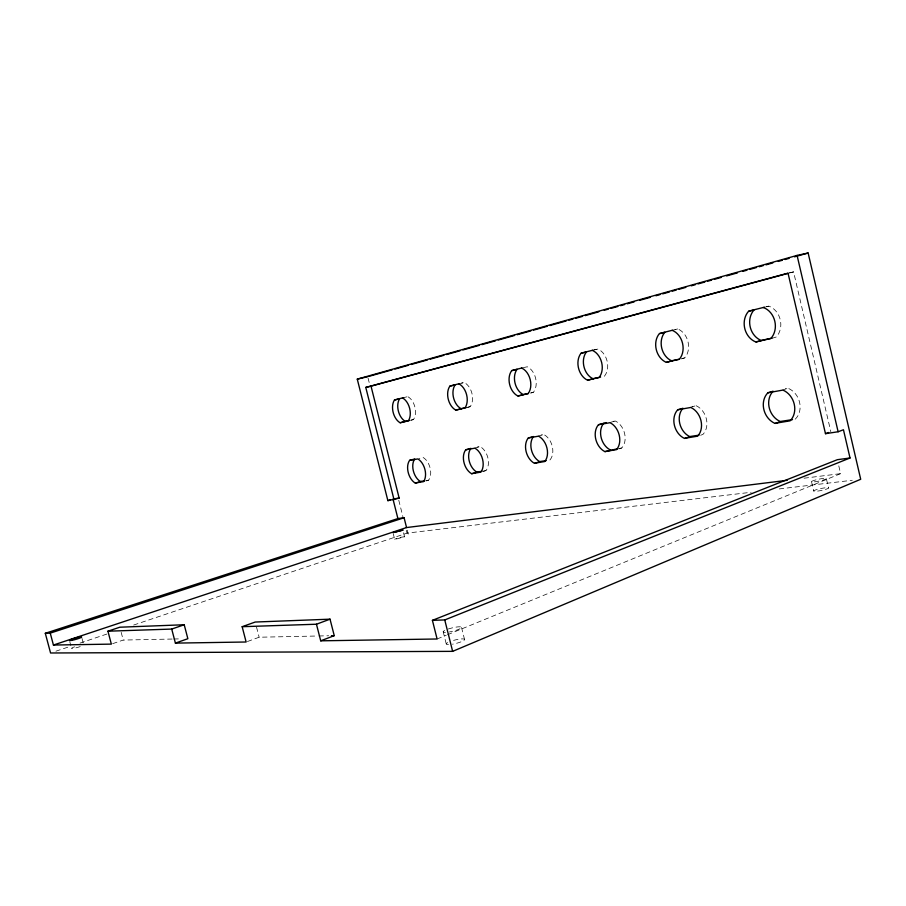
<?xml version="1.0" encoding="UTF-8"?>
<svg xmlns="http://www.w3.org/2000/svg" width="906" height="906" viewBox="0 0 906 906"><rect width="100%" height="100%" fill="white"/><g stroke="black" fill="none" stroke-linecap="round" stroke-linejoin="round"><path stroke-width="0.68" stroke-dasharray="4.53 3.4" d="M410.814 420.293L413.555 419.455A13.488 8.505 75.6 0 0 414.903 407.077A13.488 8.505 75.6 0 0 407.87 396.703L405.039 397.292M467.451 407.428L470.271 406.567A14.224 9.456 75.7 0 0 471.958 393.453A14.224 9.456 75.7 0 0 464.325 382.559L461.596 383.113M425.99 480.984L428.708 480.055A13.443 8.471 73.3 0 0 430.124 467.983A13.443 8.471 73.3 0 0 423.045 457.417L418.968 458.47M530.644 393.079L533.521 392.185A15.04 10.578 75.9 0 0 535.627 378.232A15.04 10.578 75.9 0 0 527.303 366.771L523 367.723M483.306 471.46L486.092 470.497A14.168 9.422 73 0 0 487.847 457.723A14.168 9.422 73 0 0 480.18 446.613L477.417 447.02M604.313 376.228L604.517 376.047A15.957 11.914 76.2 0 0 607.133 361.154A15.957 11.914 76.2 0 0 597.994 349.059L594.03 349.92M549.897 459.988L550.078 459.829A14.983 10.532 72.6 0 0 552.264 446.262A14.983 10.532 72.6 0 0 543.894 434.563L541.165 434.959M681.267 358.901L684.777 357.802A16.988 13.511 76.6 0 0 688.028 341.822A16.988 13.511 76.6 0 0 677.926 329.025L675.106 329.591M618.991 448.912L621.878 447.87A15.9 11.846 72 0 0 624.585 433.408A15.9 11.846 72 0 0 615.4 421.041L612.637 421.437M795.174 419.15L795.457 418.957A18.12 15.334 68.7 0 0 799.579 402.287A18.12 15.334 68.7 0 0 788.288 388.357L785.298 388.765M403.532 532.773L404.529 536.748L395.695 539.229L394.654 539.24L393.317 533.94M437.1 638.99L446.239 635.242M447.541 634.71L840.609 473.657L838.537 464.767M247.429 641.527L259.139 637.224L317.553 636.001M112.672 643.668L123.216 640.066L172.4 639.036M700.632 435.265L703.022 434.348A16.931 13.431 70.9 0 0 706.363 418.866A16.931 13.431 70.9 0 0 696.216 405.763L692.093 406.398M55.923 651.188L69.332 646.68M80.045 643.079L106.851 634.064M133.658 625.049L407.043 533.124L751.142 492.275M782.558 389.999L787.937 388.266M690.497 407.372L695.91 405.673M609.738 422.615L615.129 420.962M538.311 436.092L543.657 434.484M474.699 448.085L479.965 446.533M771.889 338.357L776.249 336.998A18.165 15.447 77.4 0 0 780.27 319.784A18.165 15.447 77.4 0 0 769.024 306.205L766.068 306.783M789.488 272.989L793.577 271.879L830.825 431.698M402.434 397.949L407.677 396.635M458.776 383.827L464.11 382.491M592.252 350.362L597.722 348.991M673.226 330.067L677.62 328.957M765.944 306.817L768.684 306.126M789.137 272.899L793.577 271.879M410.769 420.203L413.419 419.603M467.575 407.292L470.112 406.726M530.859 392.921L533.34 392.355M682.014 358.572L684.54 357.995M425.877 480.644L428.561 480.191M483.374 471.063L485.933 470.644M619.172 448.459L621.675 448.04M804.086 478.198L840.609 473.657M779.239 488.934L852.274 480.271M173.805 639.002L179.422 638.889M318.946 635.967L328.674 635.763M404.529 536.748L398.799 537.586L394.654 539.24M69.773 641.686L70.827 645.638M82.004 638.402L83.76 644.981M121.178 632.354L123.216 640.066M256.523 627.099L259.139 637.224M443.181 631.686L446.228 643.815M407.213 530.169L408.198 534.087M368.062 378.074L369.444 383.566M398.765 500.191L402.898 516.658M406.352 530.384L407.043 533.124M461.539 627.496L464.585 639.647M826.363 478.651A7.588 0.951 -11.9 0 1 814.924 481.788A7.588 0.951 -11.9 0 1 815.525 479.976A7.588 0.951 -11.9 0 1 826.363 478.651L828.548 488.028A7.588 0.997 -11.7 0 1 817.121 491.165A7.588 0.997 -11.7 0 1 817.71 489.285A7.588 0.997 -11.7 0 1 828.548 488.028M811.516 481.618L813.701 490.95M448.3 629.013A9.468 1.699 -14 0 1 461.539 627.28A9.468 1.699 -14 0 1 449.387 631.969M445.424 632.422A9.468 1.699 -14 0 1 444.733 630.463M453.578 640.383A9.468 1.789 -14 0 1 464.574 639.67A9.468 1.789 -14 0 1 452.456 644.2M448.481 644.619A9.468 1.789 -14 0 1 447.768 642.547M80.238 646.59A6.376 0.736 -15.9 0 1 72.072 648.515A6.376 0.736 -15.9 0 1 75.085 646.658"/><path stroke-width="1.36" d="M409.433 420.509L405.265 421.335A13.488 8.505 75.6 0 1 399.614 398.776L394.393 400.09A13.533 8.494 75.5 0 0 400.067 422.728L408.346 420.848A13.533 8.494 75.5 0 0 409.671 408.436A13.533 8.494 75.5 0 0 402.638 398.017L402.434 397.949M466.318 407.587L461.041 408.663A14.224 9.456 75.7 0 1 455.14 384.857L449.829 386.194A14.27 9.445 75.7 0 0 455.752 410.078L464.959 407.983A14.27 9.445 75.7 0 0 466.635 394.835A14.27 9.445 75.7 0 0 458.991 383.895L458.776 383.827M409.671 460.361L409.523 460.497A13.488 8.46 73.3 0 0 415.175 483.034L423.555 481.641A13.488 8.46 73.3 0 0 424.948 469.535A13.488 8.46 73.3 0 0 417.87 458.923L409.671 460.361L414.688 458.991A13.443 8.471 73.3 0 0 420.316 481.448L424.54 480.86M528.391 393.476L523.204 394.529A15.04 10.578 75.9 0 1 517.032 369.354L511.63 370.713A15.085 10.566 75.9 0 0 517.836 395.979L528.13 393.634A15.085 10.566 75.9 0 0 530.225 379.648A15.085 10.566 75.9 0 0 521.89 368.142L521.652 368.062M465.797 449.772L465.639 449.92A14.224 9.411 73 0 0 471.539 473.679L480.848 472.128A14.224 9.411 73 0 0 482.592 459.319A14.224 9.411 73 0 0 474.914 448.176L465.797 449.772L470.894 448.368A14.168 9.422 73 0 0 476.76 472.049L482.094 471.279M600.599 377.066L592.909 378.685A15.957 11.914 76.2 0 1 586.431 351.958L580.973 353.329A16.014 11.903 76.2 0 0 587.473 380.158L599.081 377.519A16.014 11.903 76.2 0 0 601.675 362.581A16.014 11.903 76.2 0 0 592.524 350.441L592.252 350.362M528.357 437.96L528.175 438.13A15.04 10.521 72.6 0 0 534.347 463.26L544.766 461.528A15.04 10.521 72.6 0 0 546.93 447.915A15.04 10.521 72.6 0 0 538.56 436.171L528.357 437.96L533.509 436.533A14.983 10.532 72.6 0 0 539.648 461.573L546.148 460.622M679.489 359.15L671.618 360.792A16.988 13.511 76.6 0 1 664.811 332.309L659.319 333.702A17.055 13.511 76.6 0 0 666.148 362.287L679.319 359.297A17.055 13.511 76.6 0 0 682.535 343.272A17.055 13.511 76.6 0 0 672.422 330.418L672.127 330.339M598.526 424.721L598.322 424.903A15.957 11.835 72 0 0 604.789 451.573L616.522 449.625A15.957 11.835 72 0 0 619.206 435.106A15.957 11.835 72 0 0 610.01 422.694L598.526 424.721L602.569 423.498M772.037 338.119L761.187 340.43A18.165 15.447 77.4 0 1 754.03 309.954L748.537 311.336A18.245 15.459 77.3 0 0 755.74 341.936L770.802 338.516A18.245 15.459 77.3 0 0 774.811 321.234A18.245 15.459 77.3 0 0 763.543 307.587L763.203 307.508M677.779 409.772L677.552 409.965A16.999 13.42 70.9 0 0 684.347 438.368L697.654 436.16A16.999 13.42 70.9 0 0 700.972 420.622A16.999 13.42 70.9 0 0 690.802 407.462L677.779 409.772L682.954 408.266A16.931 13.431 70.9 0 0 689.715 436.567L698.956 435.174M768.005 392.751L767.733 392.955A18.199 15.345 68.8 0 0 774.89 423.351L790.111 420.826A18.199 15.345 68.8 0 0 794.222 404.099A18.199 15.345 68.8 0 0 782.897 390.09L768.005 392.751L773.124 391.222A18.12 15.334 68.7 0 0 780.247 421.494L792.524 419.591M787.223 480.293L406.556 527.552L404.087 517.745L397.904 518.572L45.3 633.294L50.566 652.988L452.638 651.357L860.7 479.274L808.141 253.012L797.076 255.401L357.27 379.138L387.87 500.644L399.15 498.096L371.018 386.16L788.129 273.352M45.3 633.294L50.249 633.124L53.431 645.038L111.347 644.121L107.927 631.199L171.721 629.07L175.402 643.113L246.126 642.003L242.162 626.703L316.454 624.223L320.713 640.825L437.1 638.99L432.411 620.35L444.755 619.931L850.021 457.994L843.452 429.761L838.118 431.754L825.479 433.68L788.027 273.148L365.775 387.417L394.031 499.704M432.411 620.35L837.348 459.693L850.021 457.994M320.713 640.825L334.246 635.65L330.033 619.172L255.22 622.037L242.162 626.703M316.454 624.223L330.033 619.172M825.479 433.68L828.684 432.49M175.402 643.113L187.859 638.707L184.212 624.755L119.819 627.212L107.927 631.199M775.23 423.442L780.576 421.584M171.721 629.07L184.212 624.755M684.642 438.47L690.021 436.658M53.431 645.038L406.556 527.552M605.061 451.664L617.915 448.663M50.249 633.124L404.087 517.745M534.585 463.34L539.885 461.664M387.87 500.644L390.429 499.84M471.754 473.759L476.975 472.128M415.367 483.113L420.509 481.539M369.07 376.318L392.185 369.829M394.903 369.07L408.493 365.254M411.211 364.484L427.53 359.909M430.248 359.138L443.838 355.322M446.556 354.563L460.146 350.747M462.864 349.976L479.183 345.401M481.901 344.631L495.491 340.815M498.209 340.056L514.529 335.469M517.247 334.71L530.837 330.894M533.555 330.124L547.145 326.307M549.863 325.548L566.182 320.962M568.9 320.203L572.977 319.059M575.695 318.289L582.49 316.387M585.208 315.616L598.809 311.8M604.245 310.271L608.322 309.127M611.04 308.368L617.835 306.455M620.553 305.696L624.63 304.552M627.348 303.782L634.143 301.879M639.591 300.35L650.463 297.293M655.899 295.764L659.976 294.62M662.694 293.861L669.489 291.947M672.207 291.188L676.284 290.045M679.002 289.274L685.808 287.372M691.244 285.843L695.321 284.699M698.039 283.929L704.834 282.026M707.552 281.256L711.629 280.113M714.347 279.354L721.142 277.44M726.589 275.922L737.461 272.865M742.897 271.336L746.974 270.192M749.692 269.422L756.487 267.519M759.205 266.749L763.282 265.605M766 264.846L772.807 262.933M778.243 261.415L782.32 260.26M785.038 259.501L789.115 258.357M794.551 256.828L808.141 253.012M756.068 342.015L761.527 340.509M666.442 362.366L671.912 360.871M587.745 380.237L593.17 378.753M518.073 396.047L523.442 394.608M455.967 410.146L461.256 408.731M400.259 422.796L405.458 421.415M394.529 399.931L403.714 397.632M449.976 386.035L459.07 383.748M511.811 370.531L522.128 367.938M581.176 353.147L592.796 350.226M659.545 333.499L672.592 330.214M748.798 311.12L764.766 307.111M365.775 387.417L371.018 386.16M357.27 379.138L367.711 376.703M603.906 423.079L606.408 422.615M394.223 498.855L399.15 498.096M331.46 635.706L334.246 635.65M610.406 449.92L610.146 449.829A15.9 11.846 72 0 1 603.702 423.261M444.755 619.931L452.638 651.357M392.989 499.047L397.904 518.572M797.076 255.401L838.118 431.754M402.864 530.123L392.989 532.615L402.864 530.123M72.016 640.304A6.376 0.691 -15.8 0 0 81.653 637.088A6.376 0.691 -15.8 0 0 72.944 638.809A6.376 0.691 -15.8 0 0 72.016 640.304"/></g></svg>
